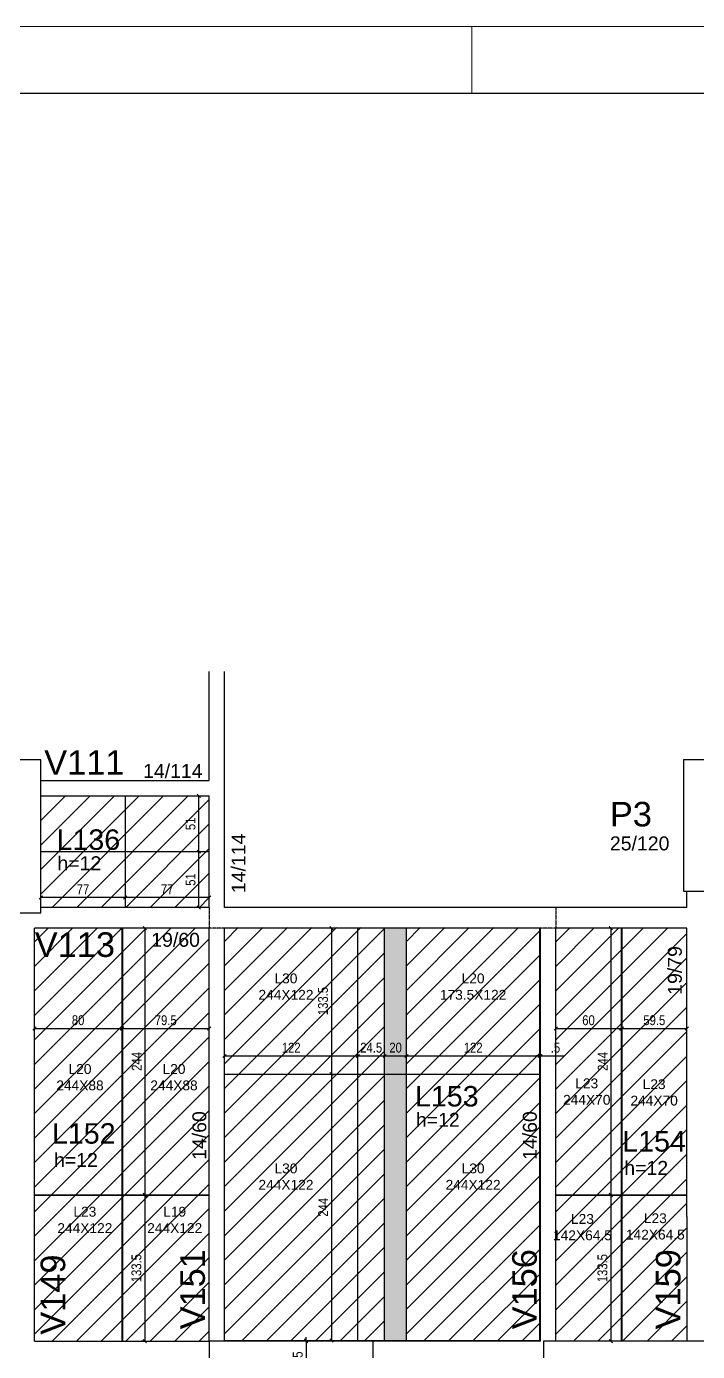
# Model space of a CAD drawing. Header units: millimetres. Extents: x 3165 to 9493, y 682 to 4304.
# Drawn here: x 4794 to 5408, y 3091 to 4304 of the extents above; entities that cross this region are included whole.
import ezdxf

# ---------------------------------------------------------------- set-up
doc = ezdxf.new("R2010")
doc.units = ezdxf.units.MM
doc.linetypes.add('HIDDEN2', pattern=[0.1875, 0.125, -0.0625])
for name, color, linetype in [('1', 3, 'Continuous'), ('210', 3, 'HIDDEN2'), ('212', 3, 'Continuous'), ('213', 3, 'Continuous'), ('216', 3, 'Continuous'), ('220', 5, 'Continuous'), ('222', 6, 'Continuous'), ('226', 4, 'Continuous'), ('233', 6, 'Continuous'), ('AUX00', 7, 'Continuous'), ('COTA', 2, 'Continuous'), ('Painéis', 200, 'Continuous')]:
    doc.layers.add(name, color=color, linetype=linetype)
for name, color, linetype, lineweight in [('FOLHA', 255, 'Continuous', 5), ('Hachura', 251, 'Continuous', 9), ('REAPROVEITAMENTO', 251, 'Continuous', 9)]:
    doc.layers.add(name, color=color, linetype=linetype, lineweight=lineweight)
doc.styles.add('COTA TECNICA-50', font='techl___.ttf', dxfattribs={"height": 9})
doc.styles.get("Standard").update_dxf_attribs({"font": 'arial.ttf'})
doc.dimstyles.new('COTA PAINEL-50', dxfattribs={"dimtxt": 9, "dimasz": 3, "dimexe": 3, "dimexo": 3, "dimgap": 3, "dimtad": 1, "dimdec": 1, "dimzin": 12, "dimdsep": 46, "dimtxsty": 'COTA TECNICA-50', "dimblk1": 'OBLIQUE', "dimblk2": 'OBLIQUE', "dimsah": 1, "dimcen": 0.9, "dimclrd": 4, "dimclre": 4, "dimclrt": 240, "dimadec": 1, "dimazin": 3, "dimtfac": 1, "dimtdec": 1, "dimtmove": 0, "dimatfit": 3, "dimfxl": 1, "dimtolj": 1, "dimtzin": 12, "dimarcsym": 0})

# ---------------------------------------------------------------- blocks, each defined once
blk = doc.blocks.new('_Oblique')
at = {"color": 0, "linetype": 'ByBlock', "lineweight": -2}
blk.add_line((-0.5, -0.5), (0.5, 0.5), dxfattribs=at)
blk = doc.blocks.new('*D742')
at = {"layer": 'COTA', "color": 4, "lineweight": -2, "transparency": 16777216}
blk.add_line((5278.3, 3386.4), (5338.3, 3386.4), dxfattribs=at)
at = {"layer": 'Defpoints', "color": 0, "transparency": 16777216}
for p in [(5278.3, 3386.4), (5338.3, 3386.4), (5338.3, 3386.4)]:
    blk.add_point(p, dxfattribs=at)
at = {"layer": 'COTA', "color": 4, "lineweight": -2, "transparency": 16777216, "xscale": 3, "yscale": 3, "zscale": 3, "rotation": 180}
blk.add_blockref('_Oblique', (5278.3, 3386.4), dxfattribs=at)
at = {"layer": 'COTA', "color": 4, "lineweight": -2, "transparency": 16777216, "xscale": 3, "yscale": 3, "zscale": 3}
blk.add_blockref('_Oblique', (5338.3, 3386.4), dxfattribs=at)
at = {"layer": 'COTA', "color": 240, "transparency": 16777216, "insert": (5308.3, 3394), "char_height": 9, "attachment_point": 5, "style": 'COTA TECNICA-50'}
blk.add_mtext('\\A1;60', dxfattribs=at)
blk = doc.blocks.new('*D743')
at = {"layer": 'COTA', "color": 4, "lineweight": -2, "transparency": 16777216}
blk.add_line((5338.8, 3386.4), (5398.3, 3386.4), dxfattribs=at)
at = {"layer": 'Defpoints', "color": 0, "transparency": 16777216}
for p in [(5338.8, 3386.4), (5398.3, 3386.4), (5398.3, 3386.4)]:
    blk.add_point(p, dxfattribs=at)
at = {"layer": 'COTA', "color": 4, "lineweight": -2, "transparency": 16777216, "xscale": 3, "yscale": 3, "zscale": 3, "rotation": 180}
blk.add_blockref('_Oblique', (5338.8, 3386.4), dxfattribs=at)
at = {"layer": 'COTA', "color": 4, "lineweight": -2, "transparency": 16777216, "xscale": 3, "yscale": 3, "zscale": 3}
blk.add_blockref('_Oblique', (5398.3, 3386.4), dxfattribs=at)
at = {"layer": 'COTA', "color": 240, "transparency": 16777216, "insert": (5368.5, 3394), "char_height": 9, "attachment_point": 5, "style": 'COTA TECNICA-50'}
blk.add_mtext('\\A1;59.5', dxfattribs=at)
blk = doc.blocks.new('*D744')
at = {"layer": 'COTA', "color": 4, "lineweight": -2, "transparency": 16777216}
blk.add_line((5328.8, 3478.3), (5328.8, 3234.3), dxfattribs=at)
at = {"layer": 'Defpoints', "color": 0, "transparency": 16777216}
for p in [(5328.8, 3478.3), (5328.8, 3234.3), (5328.8, 3234.3)]:
    blk.add_point(p, dxfattribs=at)
at = {"layer": 'COTA', "color": 4, "lineweight": -2, "transparency": 16777216, "xscale": 3, "yscale": 3, "zscale": 3}
for p, rotation in [((5328.8, 3478.3), 90), ((5328.8, 3234.3), 270)]:
    blk.add_blockref('_Oblique', p, dxfattribs=dict(at, rotation=rotation))
at = {"layer": 'COTA', "color": 240, "transparency": 16777216, "insert": (5321.3, 3356.3), "char_height": 9, "attachment_point": 5, "rotation": 90, "style": 'COTA TECNICA-50'}
blk.add_mtext('\\A1;244', dxfattribs=at)
blk = doc.blocks.new('*D745')
at = {"layer": 'COTA', "color": 4, "lineweight": -2, "transparency": 16777216}
blk.add_line((5328.8, 3233.8), (5328.8, 3100.3), dxfattribs=at)
at = {"layer": 'Defpoints', "color": 0, "transparency": 16777216}
for p in [(5328.8, 3233.8), (5328.8, 3100.3), (5328.8, 3100.3)]:
    blk.add_point(p, dxfattribs=at)
at = {"layer": 'COTA', "color": 4, "lineweight": -2, "transparency": 16777216, "xscale": 3, "yscale": 3, "zscale": 3}
for p, rotation in [((5328.8, 3233.8), 90), ((5328.8, 3100.3), 270)]:
    blk.add_blockref('_Oblique', p, dxfattribs=dict(at, rotation=rotation))
at = {"layer": 'COTA', "color": 240, "transparency": 16777216, "insert": (5321.1, 3167.1), "char_height": 9, "attachment_point": 5, "rotation": 90, "style": 'COTA TECNICA-50'}
blk.add_mtext('\\A1;133.5', dxfattribs=at)
blk = doc.blocks.new('*D721')
at = {"layer": 'COTA', "color": 4, "lineweight": -2, "transparency": 16777216}
blk.add_line((4801.3, 3386.4), (4881.3, 3386.4), dxfattribs=at)
at = {"layer": 'Defpoints', "color": 0, "transparency": 16777216}
for p in [(4801.3, 3386.4), (4881.3, 3386.4), (4881.3, 3386.4)]:
    blk.add_point(p, dxfattribs=at)
at = {"layer": 'COTA', "color": 4, "lineweight": -2, "transparency": 16777216, "xscale": 3, "yscale": 3, "zscale": 3, "rotation": 180}
blk.add_blockref('_Oblique', (4801.3, 3386.4), dxfattribs=at)
at = {"layer": 'COTA', "color": 4, "lineweight": -2, "transparency": 16777216, "xscale": 3, "yscale": 3, "zscale": 3}
blk.add_blockref('_Oblique', (4881.3, 3386.4), dxfattribs=at)
at = {"layer": 'COTA', "color": 240, "transparency": 16777216, "insert": (4841.3, 3394), "char_height": 9, "attachment_point": 5, "style": 'COTA TECNICA-50'}
blk.add_mtext('\\A1;80', dxfattribs=at)
blk = doc.blocks.new('*D542')
at = {"layer": 'COTA', "color": 4, "lineweight": -2, "transparency": 16777216}
blk.add_line((4881.8, 3386.4), (4961.3, 3386.4), dxfattribs=at)
at = {"layer": 'Defpoints', "color": 0, "transparency": 16777216}
for p in [(4881.8, 3386.4), (4961.3, 3386.4), (4961.3, 3386.4)]:
    blk.add_point(p, dxfattribs=at)
at = {"layer": 'COTA', "color": 4, "lineweight": -2, "transparency": 16777216, "xscale": 3, "yscale": 3, "zscale": 3, "rotation": 180}
blk.add_blockref('_Oblique', (4881.8, 3386.4), dxfattribs=at)
at = {"layer": 'COTA', "color": 4, "lineweight": -2, "transparency": 16777216, "xscale": 3, "yscale": 3, "zscale": 3}
blk.add_blockref('_Oblique', (4961.3, 3386.4), dxfattribs=at)
at = {"layer": 'COTA', "color": 240, "transparency": 16777216, "insert": (4921.5, 3394), "char_height": 9, "attachment_point": 5, "style": 'COTA TECNICA-50'}
blk.add_mtext('\\A1;79.5', dxfattribs=at)
blk = doc.blocks.new('*D543')
at = {"layer": 'COTA', "color": 4, "lineweight": -2, "transparency": 16777216}
blk.add_line((4902.4, 3478.3), (4902.4, 3234.3), dxfattribs=at)
at = {"layer": 'Defpoints', "color": 0, "transparency": 16777216}
for p in [(4902.4, 3478.3), (4902.4, 3234.3), (4902.4, 3234.3)]:
    blk.add_point(p, dxfattribs=at)
at = {"layer": 'COTA', "color": 4, "lineweight": -2, "transparency": 16777216, "xscale": 3, "yscale": 3, "zscale": 3}
for p, rotation in [((4902.4, 3478.3), 90), ((4902.4, 3234.3), 270)]:
    blk.add_blockref('_Oblique', p, dxfattribs=dict(at, rotation=rotation))
at = {"layer": 'COTA', "color": 240, "transparency": 16777216, "insert": (4894.9, 3356.3), "char_height": 9, "attachment_point": 5, "rotation": 90, "style": 'COTA TECNICA-50'}
blk.add_mtext('\\A1;244', dxfattribs=at)
blk = doc.blocks.new('*D544')
at = {"layer": 'COTA', "color": 4, "lineweight": -2, "transparency": 16777216}
for p, q in [((4902.4, 3233.8), (4902.4, 3100.3)), ((4902.6, 3100.3), (4899.4, 3100.3))]:
    blk.add_line(p, q, dxfattribs=at)
at = {"layer": 'Defpoints', "color": 0, "transparency": 16777216}
for p in [(4902.4, 3233.8), (4902.4, 3100.3), (4905.6, 3100.3)]:
    blk.add_point(p, dxfattribs=at)
at = {"layer": 'COTA', "color": 4, "lineweight": -2, "transparency": 16777216, "xscale": 3, "yscale": 3, "zscale": 3}
for p, rotation in [((4902.4, 3233.8), 90), ((4902.4, 3100.3), 270)]:
    blk.add_blockref('_Oblique', p, dxfattribs=dict(at, rotation=rotation))
at = {"layer": 'COTA', "color": 240, "transparency": 16777216, "insert": (4894.7, 3167.1), "char_height": 9, "attachment_point": 5, "rotation": 90, "style": 'COTA TECNICA-50'}
blk.add_mtext('\\A1;133.5', dxfattribs=at)
blk = doc.blocks.new('*D545')
at = {"layer": 'COTA', "color": 4, "lineweight": -2, "transparency": 16777216}
blk.add_line((5073.1, 3478.3), (5073.1, 3344.8), dxfattribs=at)
at = {"layer": 'Defpoints', "color": 0, "transparency": 16777216}
for p in [(5073.1, 3478.3), (5073.1, 3344.8), (5073.1, 3344.8)]:
    blk.add_point(p, dxfattribs=at)
at = {"layer": 'COTA', "color": 4, "lineweight": -2, "transparency": 16777216, "xscale": 3, "yscale": 3, "zscale": 3}
for p, rotation in [((5073.1, 3478.3), 90), ((5073.1, 3344.8), 270)]:
    blk.add_blockref('_Oblique', p, dxfattribs=dict(at, rotation=rotation))
at = {"layer": 'COTA', "color": 240, "transparency": 16777216, "insert": (5065.4, 3411.6), "char_height": 9, "attachment_point": 5, "rotation": 90, "style": 'COTA TECNICA-50'}
blk.add_mtext('\\A1;133.5', dxfattribs=at)
blk = doc.blocks.new('*D546')
at = {"layer": 'COTA', "color": 4, "lineweight": -2, "transparency": 16777216}
blk.add_line((5073.1, 3344.8), (5073.1, 3100.8), dxfattribs=at)
at = {"layer": 'Defpoints', "color": 0, "transparency": 16777216}
for p in [(5073.1, 3344.8), (5073.1, 3100.8), (5073.1, 3100.8)]:
    blk.add_point(p, dxfattribs=at)
at = {"layer": 'COTA', "color": 4, "lineweight": -2, "transparency": 16777216, "xscale": 3, "yscale": 3, "zscale": 3}
for p, rotation in [((5073.1, 3344.8), 90), ((5073.1, 3100.8), 270)]:
    blk.add_blockref('_Oblique', p, dxfattribs=dict(at, rotation=rotation))
at = {"layer": 'COTA', "color": 240, "transparency": 16777216, "insert": (5065.5, 3222.8), "char_height": 9, "attachment_point": 5, "rotation": 90, "style": 'COTA TECNICA-50'}
blk.add_mtext('\\A1;244', dxfattribs=at)
blk = doc.blocks.new('*D722')
at = {"layer": 'COTA', "color": 4, "lineweight": -2, "transparency": 16777216}
for p, q in [((5049.9, 3100.8), (5049.9, 3103.8)), ((5049.9, 3100.8), (5049.9, 3100.3)), ((5049.9, 3100.3), (5049.9, 3078.7))]:
    blk.add_line(p, q, dxfattribs=at)
at = {"layer": 'Defpoints', "color": 0, "transparency": 16777216}
for p in [(5049.9, 3100.8), (5049.9, 3100.3), (5049.9, 3100.3)]:
    blk.add_point(p, dxfattribs=at)
at = {"layer": 'COTA', "color": 4, "lineweight": -2, "transparency": 16777216, "xscale": 3, "yscale": 3, "zscale": 3}
for p, rotation in [((5049.9, 3100.8), 270), ((5049.9, 3100.3), 90)]:
    blk.add_blockref('_Oblique', p, dxfattribs=dict(at, rotation=rotation))
at = {"layer": 'COTA', "color": 240, "transparency": 16777216, "insert": (5042.3, 3086.5), "char_height": 9, "attachment_point": 5, "rotation": 90, "style": 'COTA TECNICA-50'}
blk.add_mtext('\\A1;.5', dxfattribs=at)
blk = doc.blocks.new('*D723')
at = {"layer": 'COTA', "color": 4, "lineweight": -2, "transparency": 16777216}
blk.add_line((4975.3, 3361.3), (5097.3, 3361.3), dxfattribs=at)
at = {"layer": 'Defpoints', "color": 0, "transparency": 16777216}
for p in [(4975.3, 3361.3), (5097.3, 3361.3), (5097.3, 3361.3)]:
    blk.add_point(p, dxfattribs=at)
at = {"layer": 'COTA', "color": 4, "lineweight": -2, "transparency": 16777216, "xscale": 3, "yscale": 3, "zscale": 3, "rotation": 180}
blk.add_blockref('_Oblique', (4975.3, 3361.3), dxfattribs=at)
at = {"layer": 'COTA', "color": 4, "lineweight": -2, "transparency": 16777216, "xscale": 3, "yscale": 3, "zscale": 3}
blk.add_blockref('_Oblique', (5097.3, 3361.3), dxfattribs=at)
at = {"layer": 'COTA', "color": 240, "transparency": 16777216, "insert": (5036.3, 3368.9), "char_height": 9, "attachment_point": 5, "style": 'COTA TECNICA-50'}
blk.add_mtext('\\A1;122', dxfattribs=at)
blk = doc.blocks.new('*D724')
at = {"layer": 'COTA', "color": 4, "lineweight": -2, "transparency": 16777216}
blk.add_line((5097.3, 3361.3), (5121.8, 3361.3), dxfattribs=at)
at = {"layer": 'Defpoints', "color": 0, "transparency": 16777216}
for p in [(5097.3, 3361.3), (5121.8, 3361.3), (5121.8, 3361.3)]:
    blk.add_point(p, dxfattribs=at)
at = {"layer": 'COTA', "color": 4, "lineweight": -2, "transparency": 16777216, "xscale": 3, "yscale": 3, "zscale": 3, "rotation": 180}
blk.add_blockref('_Oblique', (5097.3, 3361.3), dxfattribs=at)
at = {"layer": 'COTA', "color": 4, "lineweight": -2, "transparency": 16777216, "xscale": 3, "yscale": 3, "zscale": 3}
blk.add_blockref('_Oblique', (5121.8, 3361.3), dxfattribs=at)
at = {"layer": 'COTA', "color": 240, "transparency": 16777216, "insert": (5109.5, 3368.9), "char_height": 9, "attachment_point": 5, "style": 'COTA TECNICA-50'}
blk.add_mtext('\\A1;24.5', dxfattribs=at)
blk = doc.blocks.new('*D725')
at = {"layer": 'COTA', "color": 4, "lineweight": -2, "transparency": 16777216}
blk.add_line((5121.8, 3361.3), (5141.8, 3361.3), dxfattribs=at)
at = {"layer": 'Defpoints', "color": 0, "transparency": 16777216}
for p in [(5121.8, 3361.3), (5141.8, 3361.3), (5141.8, 3361.3)]:
    blk.add_point(p, dxfattribs=at)
at = {"layer": 'COTA', "color": 4, "lineweight": -2, "transparency": 16777216, "xscale": 3, "yscale": 3, "zscale": 3, "rotation": 180}
blk.add_blockref('_Oblique', (5121.8, 3361.3), dxfattribs=at)
at = {"layer": 'COTA', "color": 4, "lineweight": -2, "transparency": 16777216, "xscale": 3, "yscale": 3, "zscale": 3}
blk.add_blockref('_Oblique', (5141.8, 3361.3), dxfattribs=at)
at = {"layer": 'COTA', "color": 240, "transparency": 16777216, "insert": (5131.8, 3368.9), "char_height": 9, "attachment_point": 5, "style": 'COTA TECNICA-50'}
blk.add_mtext('\\A1;20', dxfattribs=at)
blk = doc.blocks.new('*D726')
at = {"layer": 'COTA', "color": 4, "lineweight": -2, "transparency": 16777216}
blk.add_line((5141.8, 3361.3), (5263.8, 3361.3), dxfattribs=at)
at = {"layer": 'Defpoints', "color": 0, "transparency": 16777216}
for p in [(5141.8, 3361.3), (5263.8, 3361.3), (5263.8, 3361.3)]:
    blk.add_point(p, dxfattribs=at)
at = {"layer": 'COTA', "color": 4, "lineweight": -2, "transparency": 16777216, "xscale": 3, "yscale": 3, "zscale": 3, "rotation": 180}
blk.add_blockref('_Oblique', (5141.8, 3361.3), dxfattribs=at)
at = {"layer": 'COTA', "color": 4, "lineweight": -2, "transparency": 16777216, "xscale": 3, "yscale": 3, "zscale": 3}
blk.add_blockref('_Oblique', (5263.8, 3361.3), dxfattribs=at)
at = {"layer": 'COTA', "color": 240, "transparency": 16777216, "insert": (5202.8, 3368.9), "char_height": 9, "attachment_point": 5, "style": 'COTA TECNICA-50'}
blk.add_mtext('\\A1;122', dxfattribs=at)
blk = doc.blocks.new('*D727')
at = {"layer": 'COTA', "color": 4, "lineweight": -2, "transparency": 16777216}
for p, q in [((5263.8, 3361.3), (5260.8, 3361.3)), ((5263.8, 3361.3), (5264.3, 3361.3)), ((5264.3, 3361.3), (5285.9, 3361.3))]:
    blk.add_line(p, q, dxfattribs=at)
at = {"layer": 'Defpoints', "color": 0, "transparency": 16777216}
for p in [(5263.8, 3361.3), (5264.3, 3361.3), (5264.3, 3361.3)]:
    blk.add_point(p, dxfattribs=at)
at = {"layer": 'COTA', "color": 4, "lineweight": -2, "transparency": 16777216, "xscale": 3, "yscale": 3, "zscale": 3}
blk.add_blockref('_Oblique', (5263.8, 3361.3), dxfattribs=at)
at = {"layer": 'COTA', "color": 4, "lineweight": -2, "transparency": 16777216, "xscale": 3, "yscale": 3, "zscale": 3, "rotation": 180}
blk.add_blockref('_Oblique', (5264.3, 3361.3), dxfattribs=at)
at = {"layer": 'COTA', "color": 240, "transparency": 16777216, "insert": (5278.1, 3368.9), "char_height": 9, "attachment_point": 5, "style": 'COTA TECNICA-50'}
blk.add_mtext('\\A1;.5', dxfattribs=at)
blk = doc.blocks.new('*D689')
at = {"layer": 'COTA', "color": 4, "lineweight": -2, "transparency": 16777216}
blk.add_line((4951.8, 3497.3), (4951.8, 3548.3), dxfattribs=at)
at = {"layer": 'Defpoints', "color": 0, "transparency": 16777216}
for p in [(4951.8, 3548.3), (4951.8, 3548.3), (4951.8, 3497.3)]:
    blk.add_point(p, dxfattribs=at)
at = {"layer": 'COTA', "color": 4, "lineweight": -2, "transparency": 16777216, "xscale": 3, "yscale": 3, "zscale": 3}
for p, rotation in [((4951.8, 3548.3), 90), ((4951.8, 3497.3), 270)]:
    blk.add_blockref('_Oblique', p, dxfattribs=dict(at, rotation=rotation))
at = {"layer": 'COTA', "color": 240, "transparency": 16777216, "insert": (4944.2, 3522.8), "char_height": 9, "attachment_point": 5, "rotation": 90, "style": 'COTA TECNICA-50'}
blk.add_mtext('\\A1;51', dxfattribs=at)
blk = doc.blocks.new('*D690')
at = {"layer": 'COTA', "color": 4, "lineweight": -2, "transparency": 16777216}
blk.add_line((4951.8, 3548.3), (4951.8, 3599.3), dxfattribs=at)
at = {"layer": 'Defpoints', "color": 0, "transparency": 16777216}
for p in [(4951.8, 3599.3), (4951.8, 3599.3), (4951.8, 3548.3)]:
    blk.add_point(p, dxfattribs=at)
at = {"layer": 'COTA', "color": 4, "lineweight": -2, "transparency": 16777216, "xscale": 3, "yscale": 3, "zscale": 3}
for p, rotation in [((4951.8, 3599.3), 90), ((4951.8, 3548.3), 270)]:
    blk.add_blockref('_Oblique', p, dxfattribs=dict(at, rotation=rotation))
at = {"layer": 'COTA', "color": 240, "transparency": 16777216, "insert": (4944.2, 3573.8), "char_height": 9, "attachment_point": 5, "rotation": 90, "style": 'COTA TECNICA-50'}
blk.add_mtext('\\A1;51', dxfattribs=at)
blk = doc.blocks.new('*D691')
at = {"layer": 'COTA', "color": 4, "lineweight": -2, "transparency": 16777216}
blk.add_line((4961.3, 3506.4), (4884.3, 3506.4), dxfattribs=at)
at = {"layer": 'Defpoints', "color": 0, "transparency": 16777216}
for p in [(4884.3, 3506.4), (4884.3, 3506.4), (4961.3, 3506.4)]:
    blk.add_point(p, dxfattribs=at)
at = {"layer": 'COTA', "color": 4, "lineweight": -2, "transparency": 16777216, "xscale": 3, "yscale": 3, "zscale": 3, "rotation": 180}
blk.add_blockref('_Oblique', (4884.3, 3506.4), dxfattribs=at)
at = {"layer": 'COTA', "color": 4, "lineweight": -2, "transparency": 16777216, "xscale": 3, "yscale": 3, "zscale": 3}
blk.add_blockref('_Oblique', (4961.3, 3506.4), dxfattribs=at)
at = {"layer": 'COTA', "color": 240, "transparency": 16777216, "insert": (4922.8, 3513.9), "char_height": 9, "attachment_point": 5, "style": 'COTA TECNICA-50'}
blk.add_mtext('\\A1;77', dxfattribs=at)
blk = doc.blocks.new('*D692')
at = {"layer": 'COTA', "color": 4, "lineweight": -2, "transparency": 16777216}
blk.add_line((4884.3, 3506.4), (4807.3, 3506.4), dxfattribs=at)
at = {"layer": 'Defpoints', "color": 0, "transparency": 16777216}
for p in [(4807.3, 3506.4), (4807.3, 3506.4), (4884.3, 3506.4)]:
    blk.add_point(p, dxfattribs=at)
at = {"layer": 'COTA', "color": 4, "lineweight": -2, "transparency": 16777216, "xscale": 3, "yscale": 3, "zscale": 3, "rotation": 180}
blk.add_blockref('_Oblique', (4807.3, 3506.4), dxfattribs=at)
at = {"layer": 'COTA', "color": 4, "lineweight": -2, "transparency": 16777216, "xscale": 3, "yscale": 3, "zscale": 3}
blk.add_blockref('_Oblique', (4884.3, 3506.4), dxfattribs=at)
at = {"layer": 'COTA', "color": 240, "transparency": 16777216, "insert": (4845.8, 3513.9), "char_height": 9, "attachment_point": 5, "style": 'COTA TECNICA-50'}
blk.add_mtext('\\A1;77', dxfattribs=at)

msp = doc.modelspace()

# ---------------------------------------------------------------- hatches: boundary and pattern name
at = {"layer": 'Hachura', "linetype": 'ByBlock'}
h = msp.add_hatch(color=256, dxfattribs=at)
h.dxf.hatch_style = 1
h.paths.add_polyline_path([(5141.78, 3478.31), (5121.78, 3478.31), (5121.78, 3100.8), (5141.78, 3100.8)])
at = {"layer": 'REAPROVEITAMENTO', "linetype": 'ByBlock'}
h = msp.add_hatch(dxfattribs=at)
h.set_pattern_fill('ANSI31', color=256, scale=5, style=2)
h.set_pattern_definition([(45, (-1608.633, 1426.518), (-11.22532, 11.22532), [])])
h.paths.add_polyline_path([(4961.28, 3599.31), (4807.28, 3599.31), (4807.28, 3497.31), (4961.28, 3497.31)])
h = msp.add_hatch(dxfattribs=at)
h.set_pattern_fill('ANSI31', color=256, scale=5, style=2)
h.set_pattern_definition([(45, (-1614.633, 911.334), (-11.22532, 11.22532), [])])
h.paths.add_polyline_path([(4961.28, 3478.31), (4801.28, 3478.31), (4801.28, 3100.3), (4961.28, 3100.3)])
h = msp.add_hatch(dxfattribs=at)
h.set_pattern_fill('ANSI31', color=256, scale=5, style=2)
h.set_pattern_definition([(45, (-1440.633, 911.834), (-11.22532, 11.22532), [])])
h.paths.add_polyline_path([(5121.78, 3478.81), (4975.28, 3478.81), (4975.28, 3100.8), (5121.78, 3100.8)])
h = msp.add_hatch(dxfattribs=at)
h.set_pattern_fill('ANSI31', color=256, scale=5, style=2)
h.set_pattern_definition([(45, (-1274.133, 911.834), (-11.22532, 11.22532), [])])
h.paths.add_polyline_path([(5263.78, 3478.81), (5141.78, 3478.81), (5141.78, 3100.8), (5263.78, 3100.8)])
h = msp.add_hatch(dxfattribs=at)
h.set_pattern_fill('ANSI31', color=256, scale=5, style=2)
h.set_pattern_definition([(45, (-1137.633, 911.334), (-11.22532, 11.22532), [])])
h.paths.add_polyline_path([(5398.28, 3478.31), (5278.28, 3478.31), (5278.28, 3100.3), (5398.28, 3100.3)])

# ---------------------------------------------------------------- linework, layer by layer
at = {"color": 30}
msp.add_line((3317.8, 4242.66), (9432.48, 4242.66), dxfattribs=at)
at = {"layer": '1'}
for p, q in [((4961.28, 3613.31), (4961.28, 3713.27)), ((4975.28, 3497.31), (4975.28, 3713.27)), ((4807.28, 3613.31), (4961.28, 3613.31)), ((4807.28, 3599.31), (4961.28, 3599.31)), ((4961.28, 3497.31), (4961.28, 3599.31)), ((5398.28, 3497.31), (5398.28, 3512.3)), ((4961.28, 3497.31), (4807.28, 3497.31)), ((5278.28, 3497.31), (4975.28, 3497.31)), ((5398.28, 3497.31), (5278.28, 3497.31)), ((4961.28, 3478.31), (4801.28, 3478.31)), ((4801.28, 3100.3), (4801.28, 3478.31)), ((4961.28, 3100.3), (4961.28, 3478.31)), ((5264.28, 3478.31), (4975.28, 3478.31)), ((4975.28, 3100.3), (4975.28, 3478.31)), ((5264.28, 3100.3), (5264.28, 3478.31)), ((5398.28, 3478.31), (5278.28, 3478.31)), ((5278.28, 3100.3), (5278.28, 3478.31)), ((5398.28, 3214.3), (5398.28, 3478.31)), ((4801.28, 3100.3), (4961.28, 3100.3))]:
    msp.add_line(p, q, dxfattribs=at)
for points in [[(5398.28, 3214.3), (5398.28, 3100.3)], [(5264.28, 3100.3), (5111.28, 3100.3)]]:
    msp.add_lwpolyline(points, dxfattribs=at)
at = {"layer": '210'}
for p, q in [((4961.28, 3497.31), (4961.28, 3478.31)), ((5278.28, 3497.31), (5278.28, 3478.31)), ((4975.28, 3478.31), (4961.28, 3478.31)), ((5278.28, 3478.31), (5264.28, 3478.31))]:
    msp.add_line(p, q, dxfattribs=at)
at = {"layer": '222'}
for points in [[(4782.28, 3492.31), (4807.28, 3492.31), (4807.28, 3632.31), (4782.28, 3632.31), (4782.28, 3492.31)], [(5395.28, 3512.3), (5420.28, 3512.3), (5420.28, 3632.3), (5395.28, 3632.3), (5395.28, 3512.3)], [(4961.28, 2870.3), (4961.28, 2870.3), (4980.28, 2870.3), (4980.28, 3081.3), (5111.28, 3081.3), (5111.28, 3100.3), (4961.28, 3100.3), (4961.28, 2870.3)], [(5398.28, 2870.3), (5417.28, 2870.3), (5417.28, 3100.3), (5267.28, 3100.3), (5267.28, 3081.3), (5398.28, 3081.3), (5398.28, 2870.3)]]:
    msp.add_lwpolyline(points, dxfattribs=at)
at = {"layer": 'FOLHA'}
for p, q in [((3165.39, 4303.63), (9493.44, 4303.63)), ((5201.58, 4242.66), (5201.58, 4303.63))]:
    msp.add_line(p, q, dxfattribs=at)
at = {"layer": 'Painéis'}
for p, q in [((4884.28, 3599.31), (4884.28, 3497.31)), ((4961.28, 3548.31), (4807.28, 3548.31)), ((4881.28, 3478.31), (4881.28, 3100.3)), ((4881.78, 3478.31), (4881.78, 3100.3)), ((5097.28, 3100.8), (5097.28, 3478.31)), ((5121.78, 3100.8), (5121.78, 3478.31)), ((5141.78, 3100.8), (5141.78, 3478.31)), ((5263.78, 3100.8), (5263.78, 3478.31)), ((5338.28, 3478.31), (5338.28, 3100.3)), ((5338.78, 3478.31), (5338.78, 3100.3)), ((4975.28, 3344.8), (5263.78, 3344.8)), ((4801.28, 3234.31), (4961.28, 3234.31)), ((4801.28, 3233.81), (4961.28, 3233.81)), ((5278.28, 3234.31), (5398.28, 3234.31)), ((5278.28, 3233.81), (5398.28, 3233.81)), ((4975.28, 3100.8), (5263.78, 3100.8))]:
    msp.add_line(p, q, dxfattribs=at)

# ---------------------------------------------------------------- texts
at = {"layer": '212'}
for s, p in [('14/114', (4900.71, 3615.74)), ('19/60', (4908.22, 3461.26))]:
    msp.add_text(s, height=12.75, dxfattribs=at).set_placement(p)
for s, p in [('14/114', (4994.46, 3510.39)), ('19/79', (5393.66, 3417.32)), ('14/60', (4958.59, 3266.19)), ('14/60', (5261, 3266.19))]:
    msp.add_text(s, height=12.75, rotation=90, dxfattribs=at).set_placement(p)
at = {"layer": '213'}
msp.add_text('25/120', height=12.75, dxfattribs=at).set_placement((5327.88, 3549.52))
at = {"layer": '216'}
for p in [(4822.38, 3531.35), (5150.35, 3296.46), (4819.27, 3259.7), (5341.04, 3252.46)]:
    msp.add_text('h=12', height=12.75, dxfattribs=at).set_placement(p)
at = {"layer": '220'}
msp.add_text('P3', height=22.5, dxfattribs=at).set_placement((5327.88, 3571.38))
at = {"layer": '226'}
for s, p in [('L136', (4821.54, 3549.96)), ('L153', (5149.51, 3315.08)), ('L152', (4817.34, 3281.03)), ('L154', (5339.12, 3273.79))]:
    msp.add_text(s, height=18.75, dxfattribs=at).set_placement(p)
at = {"layer": '233'}
for s, p in [('V111', (4810.32, 3618.65)), ('V113', (4801.67, 3451.98))]:
    msp.add_text(s, height=22.5, dxfattribs=at).set_placement(p)
for s, p in [('V149', (4829.52, 3106.19)), ('V151', (4957.32, 3111.07)), ('V156', (5260.98, 3111.07)), ('V159', (5392.41, 3111.07))]:
    msp.add_text(s, height=22.5, rotation=90, dxfattribs=at).set_placement(p)
at = {"layer": 'AUX00', "char_height": 9, "attachment_point": 1}
for s, insert in [('\\pxqc;L30 ^J244X122', (4969.94, 3436.82)), ('\\pxqc;L20 ^J173.5X122', (5141.17, 3436.82)), ('\\pxqc;L20 ^J244X88', (4781.48, 3353.88)), ('\\pxqc;L20 ^J244X88', (4867.5, 3353.88)), ('\\pxqc;L23 ^J244X70', (5245.15, 3340.7)), ('\\pxqc;L23 ^J244X70', (5306.8, 3339.97)), ('\\pxqc;L30 ^J244X122', (4969.94, 3262.89)), ('\\pxqc;L30 ^J244X122', (5141.17, 3262.89)), ('\\pxqc;L23 ^J244X122', (4785.95, 3223.26)), ('\\pxqc;L19 ^J244X122', (4868.14, 3223.26)), ('\\pxqc;L23 ^J142X64.5', (5241.21, 3216.66)), ('\\pxqc;L23 ^J142X64.5', (5307.89, 3217.3))]:
    msp.add_mtext_dynamic_manual_height_columns(s, width=123.1041, gutter_width=12.5, heights=[0], dxfattribs=dict(at, insert=insert))

# ---------------------------------------------------------------- dimensions: what is measured, and where the dimension line sits
at = {"layer": 'COTA'}
for base, p1, p2, picture, middle in [((4951.79, 3599.31), (4951.79, 3548.31), (4951.79, 3599.31), '*D690', (4944.19, 3573.81)), ((4951.79, 3548.31), (4951.79, 3497.31), (4951.79, 3548.31), '*D689', (4944.19, 3522.81)), ((4902.43, 3234.31), (4902.43, 3478.31), (4902.43, 3234.31), '*D543', (4894.87, 3356.31)), ((5073.08, 3344.8), (5073.08, 3478.31), (5073.08, 3344.8), '*D545', (5065.38, 3411.55)), ((5328.84, 3234.31), (5328.84, 3478.31), (5328.84, 3234.31), '*D744', (5321.27, 3356.31)), ((5073.08, 3100.8), (5073.08, 3344.8), (5073.08, 3100.8), '*D546', (5065.52, 3222.8)), ((4902.43, 3100.3), (4902.43, 3233.81), (4905.58, 3100.3), '*D544', (4894.73, 3167.05)), ((5328.84, 3100.3), (5328.84, 3233.81), (5328.84, 3100.3), '*D745', (5321.14, 3167.05)), ((5049.9, 3100.3), (5049.9, 3100.8), (5049.9, 3100.3), '*D722', (5042.3, 3086.51))]:
    dim = msp.add_linear_dim(base=base, p1=p1, p2=p2, angle=90, dimstyle='COTA PAINEL-50', dxfattribs=at)
    dim.commit()
    dim.dimension.update_dxf_attribs({"geometry": picture, "text_midpoint": middle})
for base, p1, p2, picture, middle in [((4807.28, 3506.36), (4884.28, 3506.36), (4807.28, 3506.36), '*D692', (4845.78, 3513.92)), ((4884.28, 3506.36), (4961.28, 3506.36), (4884.28, 3506.36), '*D691', (4922.78, 3513.92)), ((4881.28, 3386.38), (4801.28, 3386.38), (4881.28, 3386.38), '*D721', (4841.28, 3393.99)), ((4961.28, 3386.38), (4881.78, 3386.38), (4961.28, 3386.38), '*D542', (4921.53, 3394.01)), ((5338.28, 3386.38), (5278.28, 3386.38), (5338.28, 3386.38), '*D742', (5308.28, 3393.97)), ((5398.28, 3386.38), (5338.78, 3386.38), (5398.28, 3386.38), '*D743', (5368.53, 3394.01)), ((5097.28, 3361.3), (4975.28, 3361.3), (5097.28, 3361.3), '*D723', (5036.28, 3368.85)), ((5264.28, 3361.3), (5263.78, 3361.3), (5264.28, 3361.3), '*D727', (5278.07, 3368.9))]:
    dim = msp.add_linear_dim(base=base, p1=p1, p2=p2, dimstyle='COTA PAINEL-50', dxfattribs=at)
    dim.commit()
    dim.dimension.update_dxf_attribs({"geometry": picture, "text_midpoint": middle})
dim = msp.add_linear_dim(base=(5121.78, 3361.3), p1=(5097.28, 3361.3), p2=(5121.78, 3361.3), dimstyle='COTA PAINEL-50', dxfattribs=at)
dim.commit()
dim.dimension.update_dxf_attribs({"geometry": '*D724', "text_midpoint": (5109.53, 3361.3), "dimtype": 160})
for base, p1, p2, picture, middle in [((5141.78, 3361.3), (5121.78, 3361.3), (5141.78, 3361.3), '*D725', (5131.78, 3368.89)), ((5263.78, 3361.3), (5141.78, 3361.3), (5263.78, 3361.3), '*D726', (5202.78, 3368.85))]:
    dim = msp.add_linear_dim(base=base, p1=p1, p2=p2, dimstyle='COTA PAINEL-50', override={"dimtmove": 1}, dxfattribs=at)
    dim.commit()
    dim.dimension.update_dxf_attribs({"geometry": picture, "text_midpoint": middle})

doc.saveas('drawing.dxf')
